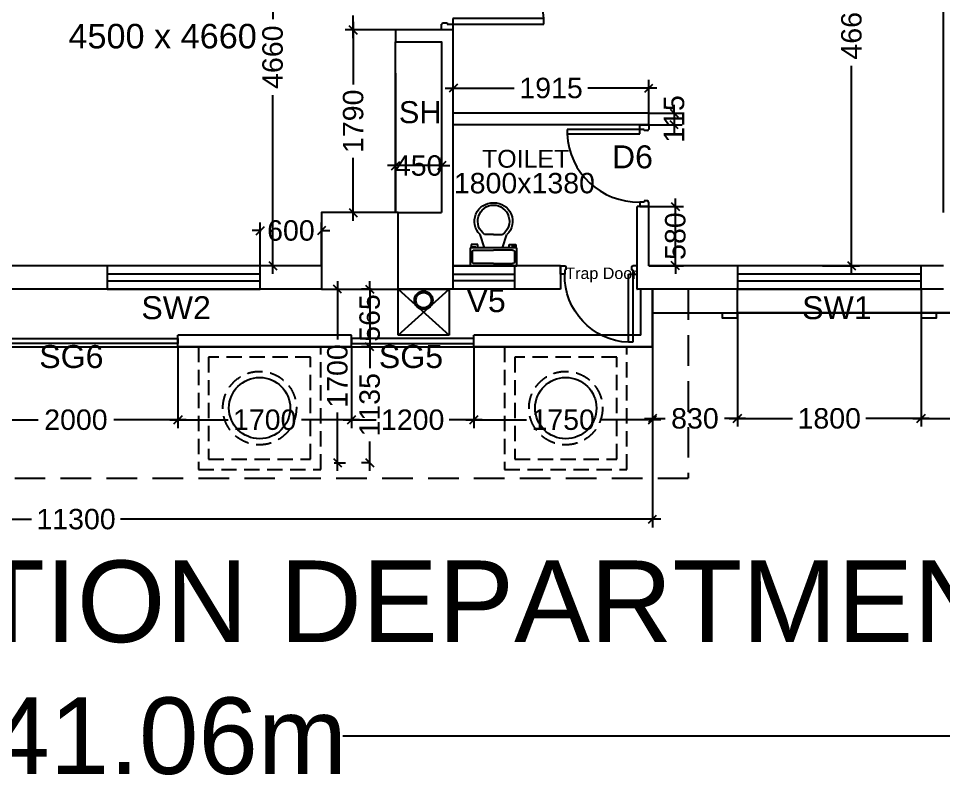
# Model space of a CAD drawing. Extents: x 7620542 to 7843793, y -6476226 to -6093835.
# Drawn here: x 7660458 to 7669521, y -6459746 to -6452222 of the extents above; entities that cross this region are included whole.
import ezdxf
from ezdxf.enums import TextEntityAlignment as Align

# ---------------------------------------------------------------- set-up
doc = ezdxf.new("R2010")
doc.units = 0
doc.header["$LTSCALE"] = 600
doc.header["$MEASUREMENT"] = 0
doc.header["$PDMODE"] = 35
doc.linetypes.add('DASHED', pattern=[0.75, 0.5, -0.25])
doc.linetypes.add('HIDDEN', pattern=[0.375, 0.25, -0.125])
doc.layers.get('0').update_dxf_attribs({"linetype": 'CONTINUOUS'})
doc.layers.get('Defpoints').update_dxf_attribs({"linetype": 'CONTINUOUS'})
for name, color, linetype in [('chajja', 7, 'CONTINUOUS'), ('DIM', 8, 'CONTINUOUS'), ('DIM-TEXT', 8, 'CONTINUOUS'), ('DOOR', 32, 'CONTINUOUS'), ('Duct', 8, 'CONTINUOUS'), ('Ele Proje.', 7, 'CONTINUOUS'), ('Ele. Proj', 7, 'CONTINUOUS'), ('joinery', 7, 'CONTINUOUS'), ('JW', 8, 'CONTINUOUS'), ('L1', 2, 'CONTINUOUS'), ('LA-column', 3, 'CONTINUOUS'), ('PIPE', 140, 'CONTINUOUS'), ('Room Dim', 1, 'CONTINUOUS'), ('Shleves', 7, 'CONTINUOUS'), ('TEXT', 6, 'CONTINUOUS'), ('toi-fix', 46, 'CONTINUOUS'), ('Walls', 7, 'CONTINUOUS'), ('WIN', 151, 'CONTINUOUS'), ('Working Dim', 5, 'CONTINUOUS')]:
    doc.layers.add(name, color=color, linetype=linetype)
doc.styles.add('ari', font='arial.ttf')
doc.styles.add('ARIAL', font='arial.ttf')
doc.styles.add('RT', font='romant.shx')
doc.styles.get("Standard").update_dxf_attribs({"font": 'romans.shx'})
doc.dimstyles.new('int. dim', dxfattribs={"dimtxt": 450, "dimasz": 80, "dimexe": 80, "dimexo": 0, "dimgap": 70, "dimtad": 0, "dimdec": 0, "dimzin": 12, "dimdsep": 46, "dimtxsty": 'ari', "dimblk": 'OBLIQUE', "dimcen": 2, "dimdle": 80, "dimclrd": 256, "dimclre": 256, "dimclrt": 6, "dimadec": 0, "dimazin": 0, "dimtfac": 1, "dimtdec": 0, "dimtix": 1, "dimtmove": 2, "dimatfit": 3, "dimfxl": 1, "dimtolj": 1, "dimtzin": 0, "dimlwd": -1, "dimlwe": -1, "dimarcsym": 0})
doc.dimstyles.new('STANDARD$0', dxfattribs={"dimscale": 0, "dimtxt": 150, "dimasz": 125, "dimexe": 0.75, "dimexo": 1, "dimgap": 25, "dimtad": 1, "dimdec": 0, "dimdsep": 46, "dimtxsty": 'Standard', "dimblk1": 'DOT', "dimblk2": 'DOT', "dimsah": 1, "dimcen": 2.5, "dimclrd": 1, "dimclre": 1, "dimclrt": 3, "dimadec": 0, "dimazin": 0, "dimtfac": 1, "dimtdec": 0, "dimtmove": 0, "dimatfit": 3, "dimldrblk": 'DOT', "dimfxl": 1, "dimtolj": 1, "dimtzin": 0, "dimarcsym": 0})
doc.dimstyles.new('TEXT', dxfattribs={"dimscale": 0, "dimtxt": 600, "dimasz": 300, "dimexe": 300, "dimexo": 30, "dimgap": 50, "dimtad": 0, "dimdec": 0, "dimzin": 0, "dimdsep": 46, "dimtxsty": 'RT', "dimblk": 'OBLIQUE', "dimcen": 0.09, "dimdle": 300, "dimclrd": 256, "dimclre": 256, "dimclrt": 170, "dimadec": 0, "dimazin": 0, "dimtfac": 1, "dimtdec": 0, "dimtofl": 0, "dimtmove": 2, "dimatfit": 3, "dimfxl": 1, "dimfrac": 2, "dimtolj": 1, "dimtzin": 0, "dimlwd": -1, "dimlwe": -1, "dimarcsym": 0})

# ---------------------------------------------------------------- blocks, each defined once
blk = doc.blocks.new('1000')
at = {"layer": 'DOOR'}
for p, q in [((0, -100), (0, 0)), ((0, 0), (49.7, 0)), ((49.7, 0), (49.7, -2.2)), ((63.2, -49.5), (49.7, -49.5)), ((49.7, -49.5), (49.7, -100)), ((63.2, -13.5), (61, -13.5)), ((63.2, -13.5), (63.2, -49.5)), ((836.8, -13.5), (836.8, -49.5)), ((836.8, -13.5), (839, -13.5)), ((836.8, -49.5), (850.3, -49.5)), ((850.3, 0), (850.3, -2.2)), ((900, 0), (850.3, 0)), ((850.3, -49.5), (850.3, -100)), ((900, -100), (900, 0)), ((49.7, -100), (0, -100)), ((49.7, -100), (49.7, -900.6)), ((100.2, -100), (49.7, -100)), ((100.2, -900.6), (100.2, -100)), ((850.3, -100), (900, -100)), ((49.7, -900.6), (100.2, -900.6))]:
    blk.add_line(p, q, dxfattribs=at)
for centre, major_axis, start_param, end_param in [((49.7, -13.5), (-7.95, 7.95), 3.926991, 5.497787), ((850.3, -13.5), (7.95, 7.95), 0.785398, 2.356194)]:
    blk.add_ellipse(centre, major_axis=major_axis, ratio=1, start_param=start_param, end_param=end_param, dxfattribs=at)
at = {"layer": 'DOOR', "color": 145}
blk.add_ellipse((64.3, -115.3), major_axis=(-519.7, 589.8), ratio=1, start_param=2.464943, end_param=4.009476, dxfattribs=at)
blk = doc.blocks.new('_Oblique')
at = {"color": 0, "linetype": 'ByBlock', "lineweight": -2}
blk.add_line((-0.5, -0.5), (0.5, 0.5), dxfattribs=at)
blk = doc.blocks.new('*D480')
at = {"layer": 'Defpoints', "color": 0, "linetype": 'Continuous', "transparency": 16777216}
for p in [(7682459.1, -6454723.9, -1.4), (7641398.9, -6454873.9, -1.4), (7682459.1, -6457937.2)]:
    blk.add_point(p, dxfattribs=at)
at = {"layer": 'DIM-TEXT', "transparency": 16777216}
for p, q in [((7682459.1, -6454723.9), (7682459.1, -6458237.2)), ((7641398.9, -6454873.9), (7641398.9, -6458237.2)), ((7641098.9, -6457937.2), (7653102.5, -6457937.2)), ((7682759.1, -6457937.2), (7670755.6, -6457937.2))]:
    blk.add_line(p, q, dxfattribs=at)
at = {"layer": 'DIM-TEXT', "linetype": 'Continuous', "transparency": 16777216, "xscale": 300, "yscale": 300, "zscale": 300, "rotation": 180}
blk.add_blockref('_Oblique', (7641398.9, -6457937.2), dxfattribs=at)
at = {"layer": 'DIM-TEXT', "linetype": 'Continuous', "transparency": 16777216, "xscale": 300, "yscale": 300, "zscale": 300}
blk.add_blockref('_Oblique', (7682459.1, -6457937.2), dxfattribs=at)
at = {"layer": 'DIM-TEXT', "color": 170, "linetype": 'Continuous', "transparency": 16777216, "insert": (7661929, -6457937.2), "char_height": 750, "attachment_point": 5, "style": 'ari'}
blk.add_mtext('\\A1;{\\H1.0667x;ADMINISTRATION DEPARTMENT}', dxfattribs=at)
blk = doc.blocks.new('A$C70ED7303')
at = {"layer": 'toi-fix', "color": 8}
for p, q in [((0, 0), (229, 0)), ((229, 0), (229, -174.4)), ((-229, 0), (0, 0)), ((-229, -174.4), (-229, 0)), ((-207.2, -43.6), (-207.2, -130.8)), ((0, -21.8), (-185.4, -21.8)), ((0, -21.8), (185.4, -21.8)), ((207.2, -43.6), (207.2, -130.8)), ((229, -174.4), (-229, -174.4)), ((-185.4, -152.6), (0, -152.6)), ((-174.4, -185.4), (-174.4, -174.4)), ((-152.6, -174.4), (-152.6, -207.2)), ((-87.2, -174.4), (-130.8, -305.3)), ((185.4, -152.6), (0, -152.6)), ((87.2, -174.4), (130.8, -305.3)), ((152.6, -174.4), (152.6, -207.2)), ((174.4, -185.4), (174.4, -174.4)), ((-218.1, -207.2), (-218.1, -185.4)), ((-218.1, -185.4), (-174.4, -185.4)), ((-152.6, -207.2), (-218.1, -207.2)), ((152.6, -207.2), (218.1, -207.2)), ((218.1, -185.4), (174.4, -185.4)), ((218.1, -207.2), (218.1, -185.4)), ((0, -305.3), (-87.2, -305.3)), ((0, -305.3), (87.2, -305.3))]:
    blk.add_line(p, q, dxfattribs=at)
for centre, major_axis, start_param, end_param in [((-188.1, -40.9), (13.6, -13.6), 2.214297, 4.068888), ((188.1, -40.9), (13.6, -13.6), 0.643501, 2.498091), ((-188.1, -133.6), (-13.6, -13.6), 5.35589, 7.21048), ((188.1, -133.6), (-13.6, -13.6), 0.643501, 2.498091), ((-6.6, -436.2), (-127.6, -127.6), 4.686239, 7.105146), ((4.7, -435.5), (-112.7, -112.7), 4.541602, 7.039318), ((6.6, -436.2), (55.8, -171.6), -0.351019, 2.067888), ((-4.7, -435.5), (-112.7, -112.7), 0.814663, 3.31238)]:
    blk.add_ellipse(centre, major_axis=major_axis, ratio=1, start_param=start_param, end_param=end_param, dxfattribs=at)
blk = doc.blocks.new('*D752')
at = {"layer": 'Defpoints', "color": 0, "transparency": 16777216}
for p in [(7663447.3, -6449983.9, 5.1), (7662950.2, -6454643.8), (7663201, -6454643.8, 8)]:
    blk.add_point(p, dxfattribs=at)
at = {"layer": 'Working Dim', "transparency": 16777216}
for p, q in [((7662950.2, -6449903.9), (7662950.2, -6452228.8)), ((7663447.3, -6449983.9), (7662870.2, -6449983.9)), ((7662950.2, -6454723.8), (7662950.2, -6452973.4)), ((7663201, -6454643.8), (7662870.2, -6454643.8))]:
    blk.add_line(p, q, dxfattribs=at)
at = {"layer": 'Working Dim', "transparency": 16777216, "xscale": 80, "yscale": 80, "zscale": 80}
for p, rotation in [((7662950.2, -6449983.9), 90), ((7662950.2, -6454643.8), 270)]:
    blk.add_blockref('_Oblique', p, dxfattribs=dict(at, rotation=rotation))
at = {"layer": 'Working Dim', "color": 6, "transparency": 16777216, "insert": (7662948.1, -6452601.1), "char_height": 200, "attachment_point": 5, "rotation": 90, "style": 'ari'}
blk.add_mtext('\\A1;4660', dxfattribs=at)
blk = doc.blocks.new('*D763')
at = {"layer": 'Defpoints', "color": 0, "transparency": 16777216}
for p in [(7668333.9, -6449983.9, 5.1), (7668333.9, -6454643.8, 8), (7668619.5, -6454643.8)]:
    blk.add_point(p, dxfattribs=at)
at = {"layer": 'Working Dim', "transparency": 16777216}
for p, q in [((7668619.5, -6449903.9), (7668619.5, -6451941.5)), ((7668333.9, -6449983.9), (7668699.5, -6449983.9)), ((7668619.5, -6454723.8), (7668619.5, -6452686.2)), ((7668333.9, -6454643.8), (7668699.5, -6454643.8))]:
    blk.add_line(p, q, dxfattribs=at)
at = {"layer": 'Working Dim', "transparency": 16777216, "xscale": 80, "yscale": 80, "zscale": 80}
for p, rotation in [((7668619.5, -6449983.9), 90), ((7668619.5, -6454643.8), 270)]:
    blk.add_blockref('_Oblique', p, dxfattribs=dict(at, rotation=rotation))
at = {"layer": 'Working Dim', "color": 6, "transparency": 16777216, "insert": (7668619.5, -6452313.8), "char_height": 200, "attachment_point": 5, "rotation": 90, "style": 'ari'}
blk.add_mtext('\\A1;4660', dxfattribs=at)
blk = doc.blocks.new('*D860')
at = {"layer": 'Defpoints', "color": 0, "transparency": 16777216}
for p in [(7682459.1, -6454723.9, 5.1), (7641398.9, -6454873.9), (7641398.9, -6459253.4)]:
    blk.add_point(p, dxfattribs=at)
at = {"layer": 'DIM', "color": 8, "transparency": 16777216}
for p, q in [((7682459.1, -6454723.9), (7682459.1, -6459553.4)), ((7641398.9, -6454873.9), (7641398.9, -6459553.4)), ((7641098.9, -6459253.4), (7660221.1, -6459253.4)), ((7682759.1, -6459253.4), (7663637, -6459253.4))]:
    blk.add_line(p, q, dxfattribs=at)
at = {"layer": 'DIM', "color": 8, "transparency": 16777216, "xscale": 300, "yscale": 300, "zscale": 300, "rotation": 180}
blk.add_blockref('_Oblique', (7641398.9, -6459253.4), dxfattribs=at)
at = {"layer": 'DIM', "color": 8, "transparency": 16777216, "xscale": 300, "yscale": 300, "zscale": 300}
blk.add_blockref('_Oblique', (7682459.1, -6459253.4), dxfattribs=at)
at = {"layer": 'DIM', "color": 7, "transparency": 16777216, "insert": (7661929, -6459253.4), "char_height": 750, "attachment_point": 5, "style": 'ari'}
blk.add_mtext('\\A1;41.06m', dxfattribs=at)
blk = doc.blocks.new('*D1157')
at = {"layer": 'Defpoints', "color": 0, "transparency": 16777216}
for p in [(7663737.3, -6452334.1), (7664153.3, -6452334.1), (7664153.3, -6454123.8, -3.9)]:
    blk.add_point(p, dxfattribs=at)
at = {"layer": 'Working Dim', "transparency": 16777216}
for p, q in [((7663737.3, -6452254.1), (7663737.3, -6452870.1)), ((7664153.3, -6452334.1), (7663657.3, -6452334.1)), ((7663737.3, -6454203.8), (7663737.3, -6453587.9)), ((7664153.3, -6454123.8), (7663657.3, -6454123.8))]:
    blk.add_line(p, q, dxfattribs=at)
at = {"layer": 'Working Dim', "transparency": 16777216, "xscale": 80, "yscale": 80, "zscale": 80}
for p, rotation in [((7663737.3, -6452334.1), 90), ((7663737.3, -6454123.8), 270)]:
    blk.add_blockref('_Oblique', p, dxfattribs=dict(at, rotation=rotation))
at = {"layer": 'Working Dim', "color": 6, "transparency": 16777216, "insert": (7663737.3, -6453229), "char_height": 200, "attachment_point": 5, "rotation": 90, "style": 'ari'}
blk.add_mtext('\\A1;1790', dxfattribs=at)
blk = doc.blocks.new('*D1158')
at = {"layer": 'Defpoints', "color": 0, "transparency": 16777216}
for p in [(7663737.3, -6451334.1), (7664603.5, -6451334.1), (7664153.3, -6452334.1)]:
    blk.add_point(p, dxfattribs=at)
at = {"layer": 'Working Dim', "transparency": 16777216}
for p, q in [((7663737.3, -6451254.1), (7663737.3, -6451475.3)), ((7664603.5, -6451334.1), (7663657.3, -6451334.1)), ((7663737.3, -6452414.1), (7663737.3, -6452193)), ((7664153.3, -6452334.1), (7663657.3, -6452334.1))]:
    blk.add_line(p, q, dxfattribs=at)
at = {"layer": 'Working Dim', "transparency": 16777216, "xscale": 80, "yscale": 80, "zscale": 80}
for p, rotation in [((7663737.3, -6451334.1), 90), ((7663737.3, -6452334.1), 270)]:
    blk.add_blockref('_Oblique', p, dxfattribs=dict(at, rotation=rotation))
at = {"layer": 'Working Dim', "color": 6, "transparency": 16777216, "insert": (7663737.3, -6451834.1), "char_height": 200, "attachment_point": 5, "rotation": 90, "style": 'ari'}
blk.add_mtext('\\A1;1000', dxfattribs=at)
blk = doc.blocks.new('*D1160')
at = {"layer": 'Defpoints', "color": 0, "transparency": 16777216}
for p in [(7664153.5, -6453663.6, -6.8), (7664153.5, -6453663.6), (7664603.3, -6453663.6)]:
    blk.add_point(p, dxfattribs=at)
at = {"layer": 'Working Dim', "transparency": 16777216}
for p, q in [((7664153.5, -6453663.6), (7664153.5, -6453583.6)), ((7664603.3, -6453663.6), (7664603.3, -6453583.6)), ((7664153.5, -6453663.6), (7664073.5, -6453663.6)), ((7664603.3, -6453663.6), (7664153.5, -6453663.6)), ((7664603.3, -6453663.6), (7664683.3, -6453663.6))]:
    blk.add_line(p, q, dxfattribs=at)
at = {"layer": 'Working Dim', "transparency": 16777216, "xscale": 80, "yscale": 80, "zscale": 80}
blk.add_blockref('_Oblique', (7664153.5, -6453663.6), dxfattribs=at)
at = {"layer": 'Working Dim', "transparency": 16777216, "xscale": 80, "yscale": 80, "zscale": 80, "rotation": 180}
blk.add_blockref('_Oblique', (7664603.3, -6453663.6), dxfattribs=at)
at = {"layer": 'Working Dim', "color": 6, "transparency": 16777216, "insert": (7664378.4, -6453663.6), "char_height": 200, "attachment_point": 5, "style": 'ari'}
blk.add_mtext('\\A1;450', dxfattribs=at)
blk = doc.blocks.new('*D1162')
at = {"layer": 'Defpoints', "color": 0, "transparency": 16777216}
for p in [(7666633.3, -6454064.1), (7666893.8, -6454064.1), (7666633.3, -6454643.8)]:
    blk.add_point(p, dxfattribs=at)
at = {"layer": 'Working Dim', "transparency": 16777216}
for p, q in [((7666893.8, -6454064.1), (7666893.8, -6453984.1)), ((7666633.3, -6454064.1), (7666973.8, -6454064.1)), ((7666893.8, -6454643.8), (7666893.8, -6454064.1)), ((7666633.3, -6454643.8), (7666973.8, -6454643.8)), ((7666893.8, -6454643.8), (7666893.8, -6454723.8))]:
    blk.add_line(p, q, dxfattribs=at)
at = {"layer": 'Working Dim', "transparency": 16777216, "xscale": 80, "yscale": 80, "zscale": 80}
for p, rotation in [((7666893.8, -6454064.1), 270), ((7666893.8, -6454643.8), 90)]:
    blk.add_blockref('_Oblique', p, dxfattribs=dict(at, rotation=rotation))
at = {"layer": 'Working Dim', "color": 6, "transparency": 16777216, "insert": (7666893.8, -6454353.9), "char_height": 200, "attachment_point": 5, "rotation": 90, "style": 'ari'}
blk.add_mtext('\\A1;580', dxfattribs=at)
blk = doc.blocks.new('*D1163')
at = {"layer": 'Defpoints', "color": 0, "transparency": 16777216}
for p in [(7666633.3, -6452904), (7664718.3, -6453149.1), (7666633.3, -6453149.1)]:
    blk.add_point(p, dxfattribs=at)
at = {"layer": 'Working Dim', "transparency": 16777216}
for p, q in [((7664718.3, -6453149.1), (7664718.3, -6452824)), ((7666633.3, -6453149.1), (7666633.3, -6452824)), ((7664638.3, -6452904), (7665315.8, -6452904)), ((7666713.3, -6452904), (7666035.8, -6452904))]:
    blk.add_line(p, q, dxfattribs=at)
at = {"layer": 'Working Dim', "transparency": 16777216, "xscale": 80, "yscale": 80, "zscale": 80, "rotation": 180}
blk.add_blockref('_Oblique', (7664718.3, -6452904), dxfattribs=at)
at = {"layer": 'Working Dim', "transparency": 16777216, "xscale": 80, "yscale": 80, "zscale": 80}
blk.add_blockref('_Oblique', (7666633.3, -6452904), dxfattribs=at)
at = {"layer": 'Working Dim', "color": 6, "transparency": 16777216, "insert": (7665675.8, -6452904), "char_height": 200, "attachment_point": 5, "style": 'ari'}
blk.add_mtext('\\A1;1915', dxfattribs=at)
blk = doc.blocks.new('*D1165')
at = {"layer": 'Defpoints', "color": 0, "transparency": 16777216}
for p in [(7666633.3, -6453149.1), (7666633.3, -6453264.1), (7666881.6, -6453264.1)]:
    blk.add_point(p, dxfattribs=at)
at = {"layer": 'Working Dim', "transparency": 16777216}
for p, q in [((7666881.6, -6453149.1), (7666881.6, -6453069.1)), ((7666633.3, -6453149.1), (7666961.6, -6453149.1)), ((7666881.6, -6453149.1), (7666881.6, -6453264.1)), ((7666633.3, -6453264.1), (7666961.6, -6453264.1)), ((7666881.6, -6453264.1), (7666881.6, -6453344.1))]:
    blk.add_line(p, q, dxfattribs=at)
at = {"layer": 'Working Dim', "transparency": 16777216, "xscale": 80, "yscale": 80, "zscale": 80}
for p, rotation in [((7666881.6, -6453149.1), 270), ((7666881.6, -6453264.1), 90)]:
    blk.add_blockref('_Oblique', p, dxfattribs=dict(at, rotation=rotation))
at = {"layer": 'Working Dim', "color": 6, "transparency": 16777216, "insert": (7666881.6, -6453206.6), "char_height": 200, "attachment_point": 5, "rotation": 90, "style": 'ari'}
blk.add_mtext('\\A1;115', dxfattribs=at)
blk = doc.blocks.new('*D1858')
at = {"layer": 'Defpoints', "color": 0, "transparency": 16777216}
for p in [(7663426.9, -6454300), (7662826.9, -6454643.8, -21.5), (7663426.9, -6454643.8, -21.5)]:
    blk.add_point(p, dxfattribs=at)
at = {"layer": 'Working Dim', "transparency": 16777216}
for p, q in [((7662826.9, -6454643.8), (7662826.9, -6454220)), ((7663426.9, -6454643.8), (7663426.9, -6454220)), ((7662826.9, -6454300), (7662746.9, -6454300)), ((7662826.9, -6454300), (7662835.7, -6454300)), ((7663426.9, -6454300), (7663418, -6454300)), ((7663426.9, -6454300), (7663506.9, -6454300))]:
    blk.add_line(p, q, dxfattribs=at)
at = {"layer": 'Working Dim', "transparency": 16777216, "xscale": 80, "yscale": 80, "zscale": 80}
blk.add_blockref('_Oblique', (7662826.9, -6454300), dxfattribs=at)
at = {"layer": 'Working Dim', "transparency": 16777216, "xscale": 80, "yscale": 80, "zscale": 80, "rotation": 180}
blk.add_blockref('_Oblique', (7663426.9, -6454300), dxfattribs=at)
at = {"layer": 'Working Dim', "color": 6, "transparency": 16777216, "insert": (7663126.9, -6454300), "char_height": 200, "attachment_point": 5, "style": 'ari'}
blk.add_mtext('\\A1;600', dxfattribs=at)
blk = doc.blocks.new('A$C760F7CC1')
at = {"layer": 'Working Dim', "color": 8, "linetype": 'HIDDEN'}
for points in [[(0, 1200), (0, 0), (1200, 0), (1200, 1200)], [(100, 1100), (100, 100), (1100, 100), (1100, 1100)]]:
    blk.add_lwpolyline(points, close=True, dxfattribs=at)
blk.add_circle((600, 600), 360, dxfattribs=at)
at = {"layer": 'Working Dim', "color": 3, "linetype": 'Continuous'}
blk.add_circle((600, 600), 300, dxfattribs=at)
blk = doc.blocks.new('*D1867')
at = {"layer": 'Defpoints', "color": 0, "transparency": 16777216}
for p in [(7663912.2, -6454874.1, 31.7), (7663899.2, -6455438.7, 35.8), (7663899.2, -6455438.7)]:
    blk.add_point(p, dxfattribs=at)
at = {"layer": 'Working Dim', "transparency": 16777216}
for p, q in [((7663899.2, -6454874.1), (7663899.2, -6454794.1)), ((7663912.2, -6454874.1), (7663819.2, -6454874.1)), ((7663899.2, -6454874.1), (7663899.2, -6455438.7)), ((7663899.2, -6455438.7), (7663819.2, -6455438.7)), ((7663899.2, -6455438.7), (7663899.2, -6455518.7))]:
    blk.add_line(p, q, dxfattribs=at)
at = {"layer": 'Working Dim', "transparency": 16777216, "xscale": 80, "yscale": 80, "zscale": 80}
for p, rotation in [((7663899.2, -6454874.1), 270), ((7663899.2, -6455438.7), 90)]:
    blk.add_blockref('_Oblique', p, dxfattribs=dict(at, rotation=rotation))
at = {"layer": 'Working Dim', "color": 6, "transparency": 16777216, "insert": (7663899.2, -6455156.4), "char_height": 200, "attachment_point": 5, "rotation": 90, "style": 'ari'}
blk.add_mtext('\\A1;565', dxfattribs=at)
blk = doc.blocks.new('*D1868')
at = {"layer": 'Defpoints', "color": 0, "transparency": 16777216}
for p in [(7663899.2, -6455438.7, 35.8), (7663899.2, -6456573.9, -0.8), (7663899.2, -6456573.9)]:
    blk.add_point(p, dxfattribs=at)
at = {"layer": 'Working Dim', "transparency": 16777216}
for p, q in [((7663899.2, -6455358.7), (7663899.2, -6455646.3)), ((7663899.2, -6455438.7), (7663819.2, -6455438.7)), ((7663899.2, -6456653.9), (7663899.2, -6456366.3)), ((7663899.2, -6456573.9), (7663819.2, -6456573.9))]:
    blk.add_line(p, q, dxfattribs=at)
at = {"layer": 'Working Dim', "transparency": 16777216, "xscale": 80, "yscale": 80, "zscale": 80}
for p, rotation in [((7663899.2, -6455438.7), 90), ((7663899.2, -6456573.9), 270)]:
    blk.add_blockref('_Oblique', p, dxfattribs=dict(at, rotation=rotation))
at = {"layer": 'Working Dim', "color": 6, "transparency": 16777216, "insert": (7663899.2, -6456006.3), "char_height": 200, "attachment_point": 5, "rotation": 90, "style": 'ari'}
blk.add_mtext('\\A1;1135', dxfattribs=at)
blk = doc.blocks.new('*D1869')
at = {"layer": 'Defpoints', "color": 0, "transparency": 16777216}
for p in [(7663563.3, -6454874.1, 31.7), (7663582.8, -6454874.1), (7663550.3, -6456573.9, -0.8)]:
    blk.add_point(p, dxfattribs=at)
at = {"layer": 'Working Dim', "transparency": 16777216}
for p, q in [((7663582.8, -6454794.1), (7663582.8, -6455365.1)), ((7663563.3, -6454874.1), (7663662.8, -6454874.1)), ((7663582.8, -6456653.9), (7663582.8, -6456082.9)), ((7663550.3, -6456573.9), (7663662.8, -6456573.9))]:
    blk.add_line(p, q, dxfattribs=at)
at = {"layer": 'Working Dim', "transparency": 16777216, "xscale": 80, "yscale": 80, "zscale": 80}
for p, rotation in [((7663582.8, -6454874.1), 90), ((7663582.8, -6456573.9), 270)]:
    blk.add_blockref('_Oblique', p, dxfattribs=dict(at, rotation=rotation))
at = {"layer": 'Working Dim', "color": 6, "transparency": 16777216, "insert": (7663582.8, -6455724), "char_height": 200, "attachment_point": 5, "rotation": 90, "style": 'ari'}
blk.add_mtext('\\A1;1700', dxfattribs=at)
blk = doc.blocks.new('*D1889')
at = {"layer": 'Defpoints', "color": 0, "transparency": 16777216}
for p in [(7660020.4, -6455438.7, 26.1), (7662020.3, -6455438.7, 32.8), (7662020.3, -6456153.7)]:
    blk.add_point(p, dxfattribs=at)
at = {"layer": 'Working Dim', "transparency": 16777216}
for p, q in [((7660020.4, -6455438.7), (7660020.4, -6456233.7)), ((7662020.3, -6455438.7), (7662020.3, -6456233.7)), ((7659940.4, -6456153.7), (7660650.3, -6456153.7)), ((7662100.3, -6456153.7), (7661390.3, -6456153.7))]:
    blk.add_line(p, q, dxfattribs=at)
at = {"layer": 'Working Dim', "transparency": 16777216, "xscale": 80, "yscale": 80, "zscale": 80, "rotation": 180}
blk.add_blockref('_Oblique', (7660020.4, -6456153.7), dxfattribs=at)
at = {"layer": 'Working Dim', "transparency": 16777216, "xscale": 80, "yscale": 80, "zscale": 80}
blk.add_blockref('_Oblique', (7662020.3, -6456153.7), dxfattribs=at)
at = {"layer": 'Working Dim', "color": 6, "transparency": 16777216, "insert": (7661020.3, -6456153.7), "char_height": 200, "attachment_point": 5, "style": 'ari'}
blk.add_mtext('\\A1;2000', dxfattribs=at)
blk = doc.blocks.new('*D1890')
at = {"layer": 'Defpoints', "color": 0, "transparency": 16777216}
for p in [(7662020.3, -6455438.7, 32.8), (7663720.2, -6455438.7, -17.2), (7663720.2, -6456153.7)]:
    blk.add_point(p, dxfattribs=at)
at = {"layer": 'Working Dim', "transparency": 16777216}
for p, q in [((7662020.3, -6455438.7), (7662020.3, -6456233.7)), ((7663720.2, -6455438.7), (7663720.2, -6456233.7)), ((7661940.3, -6456153.7), (7662511.4, -6456153.7)), ((7663800.2, -6456153.7), (7663229.1, -6456153.7))]:
    blk.add_line(p, q, dxfattribs=at)
at = {"layer": 'Working Dim', "transparency": 16777216, "xscale": 80, "yscale": 80, "zscale": 80, "rotation": 180}
blk.add_blockref('_Oblique', (7662020.3, -6456153.7), dxfattribs=at)
at = {"layer": 'Working Dim', "transparency": 16777216, "xscale": 80, "yscale": 80, "zscale": 80}
blk.add_blockref('_Oblique', (7663720.2, -6456153.7), dxfattribs=at)
at = {"layer": 'Working Dim', "color": 6, "transparency": 16777216, "insert": (7662870.2, -6456153.7), "char_height": 200, "attachment_point": 5, "style": 'ari'}
blk.add_mtext('\\A1;1700', dxfattribs=at)
blk = doc.blocks.new('*D1891')
at = {"layer": 'Defpoints', "color": 0, "transparency": 16777216}
for p in [(7663720.2, -6455438.7, -17.2), (7664919.8, -6455438.7, -17.2), (7664919.8, -6456153.7)]:
    blk.add_point(p, dxfattribs=at)
at = {"layer": 'Working Dim', "transparency": 16777216}
for p, q in [((7663720.2, -6455438.7), (7663720.2, -6456233.7)), ((7664919.8, -6455438.7), (7664919.8, -6456233.7)), ((7663640.2, -6456153.7), (7663961.1, -6456153.7)), ((7664999.8, -6456153.7), (7664678.9, -6456153.7))]:
    blk.add_line(p, q, dxfattribs=at)
at = {"layer": 'Working Dim', "transparency": 16777216, "xscale": 80, "yscale": 80, "zscale": 80, "rotation": 180}
blk.add_blockref('_Oblique', (7663720.2, -6456153.7), dxfattribs=at)
at = {"layer": 'Working Dim', "transparency": 16777216, "xscale": 80, "yscale": 80, "zscale": 80}
blk.add_blockref('_Oblique', (7664919.8, -6456153.7), dxfattribs=at)
at = {"layer": 'Working Dim', "color": 6, "transparency": 16777216, "insert": (7664320, -6456153.7), "char_height": 200, "attachment_point": 5, "style": 'ari'}
blk.add_mtext('\\A1;1200', dxfattribs=at)
blk = doc.blocks.new('*D1892')
at = {"layer": 'Defpoints', "color": 0, "transparency": 16777216}
for p in [(7664919.8, -6455438.7, -17.2), (7666669.9, -6455438.7, 14.8), (7666669.9, -6456153.7)]:
    blk.add_point(p, dxfattribs=at)
at = {"layer": 'Working Dim', "transparency": 16777216}
for p, q in [((7664919.8, -6455438.7), (7664919.8, -6456233.7)), ((7666669.9, -6455438.7), (7666669.9, -6456233.7)), ((7664839.8, -6456153.7), (7665435.9, -6456153.7)), ((7666749.9, -6456153.7), (7666153.7, -6456153.7))]:
    blk.add_line(p, q, dxfattribs=at)
at = {"layer": 'Working Dim', "transparency": 16777216, "xscale": 80, "yscale": 80, "zscale": 80, "rotation": 180}
blk.add_blockref('_Oblique', (7664919.8, -6456153.7), dxfattribs=at)
at = {"layer": 'Working Dim', "transparency": 16777216, "xscale": 80, "yscale": 80, "zscale": 80}
blk.add_blockref('_Oblique', (7666669.9, -6456153.7), dxfattribs=at)
at = {"layer": 'Working Dim', "color": 6, "transparency": 16777216, "insert": (7665794.8, -6456153.7), "char_height": 200, "attachment_point": 5, "style": 'ari'}
blk.add_mtext('\\A1;1750', dxfattribs=at)
blk = doc.blocks.new('*D1893')
at = {"layer": 'Defpoints', "color": 0, "transparency": 16777216}
for p in [(7655372.7, -6455438.7), (7666669.9, -6455438.7), (7666669.9, -6457127.3)]:
    blk.add_point(p, dxfattribs=at)
at = {"layer": 'Working Dim', "transparency": 16777216}
for p, q in [((7655372.7, -6455438.7), (7655372.7, -6457207.3)), ((7666669.9, -6455438.7), (7666669.9, -6457207.3)), ((7655292.7, -6457127.3), (7660584.7, -6457127.3)), ((7666749.9, -6457127.3), (7661457.8, -6457127.3))]:
    blk.add_line(p, q, dxfattribs=at)
at = {"layer": 'Working Dim', "transparency": 16777216, "xscale": 80, "yscale": 80, "zscale": 80, "rotation": 180}
blk.add_blockref('_Oblique', (7655372.7, -6457127.3), dxfattribs=at)
at = {"layer": 'Working Dim', "transparency": 16777216, "xscale": 80, "yscale": 80, "zscale": 80}
blk.add_blockref('_Oblique', (7666669.9, -6457127.3), dxfattribs=at)
at = {"layer": 'Working Dim', "color": 6, "transparency": 16777216, "insert": (7661021.3, -6457127.3), "char_height": 200, "attachment_point": 5, "style": 'ari'}
blk.add_mtext('\\A1;11300', dxfattribs=at)
blk = doc.blocks.new('*D1894')
at = {"layer": 'Defpoints', "color": 0, "transparency": 16777216}
for p in [(7666669.9, -6455103.9, 14.8), (7667501.4, -6455103.8, 47.1), (7667501.4, -6456140.5)]:
    blk.add_point(p, dxfattribs=at)
at = {"layer": 'Working Dim', "transparency": 16777216}
for p, q in [((7666669.9, -6455103.9), (7666669.9, -6456220.5)), ((7667501.4, -6455103.8), (7667501.4, -6456220.5)), ((7666589.9, -6456140.5), (7666794.9, -6456140.5)), ((7667581.4, -6456140.5), (7667376.4, -6456140.5))]:
    blk.add_line(p, q, dxfattribs=at)
at = {"layer": 'Working Dim', "transparency": 16777216, "xscale": 80, "yscale": 80, "zscale": 80, "rotation": 180}
blk.add_blockref('_Oblique', (7666669.9, -6456140.5), dxfattribs=at)
at = {"layer": 'Working Dim', "transparency": 16777216, "xscale": 80, "yscale": 80, "zscale": 80}
blk.add_blockref('_Oblique', (7667501.4, -6456140.5), dxfattribs=at)
at = {"layer": 'Working Dim', "color": 6, "transparency": 16777216, "insert": (7667085.6, -6456140.5), "char_height": 200, "attachment_point": 5, "style": 'ari'}
blk.add_mtext('\\A1;830', dxfattribs=at)
blk = doc.blocks.new('*D1895')
at = {"layer": 'Defpoints', "color": 0, "transparency": 16777216}
for p in [(7667501.4, -6455103.8, 47.1), (7669301.4, -6455153.8, 47.1), (7669301.4, -6456140.5)]:
    blk.add_point(p, dxfattribs=at)
at = {"layer": 'Working Dim', "transparency": 16777216}
for p, q in [((7667501.4, -6455103.8), (7667501.4, -6456220.5)), ((7669301.4, -6455153.8), (7669301.4, -6456220.5)), ((7667421.4, -6456140.5), (7668042.5, -6456140.5)), ((7669381.4, -6456140.5), (7668760.3, -6456140.5))]:
    blk.add_line(p, q, dxfattribs=at)
at = {"layer": 'Working Dim', "transparency": 16777216, "xscale": 80, "yscale": 80, "zscale": 80, "rotation": 180}
blk.add_blockref('_Oblique', (7667501.4, -6456140.5), dxfattribs=at)
at = {"layer": 'Working Dim', "transparency": 16777216, "xscale": 80, "yscale": 80, "zscale": 80}
blk.add_blockref('_Oblique', (7669301.4, -6456140.5), dxfattribs=at)
at = {"layer": 'Working Dim', "color": 6, "transparency": 16777216, "insert": (7668401.4, -6456140.5), "char_height": 200, "attachment_point": 5, "style": 'ari'}
blk.add_mtext('\\A1;1800', dxfattribs=at)
blk = doc.blocks.new('*D1896')
at = {"layer": 'Defpoints', "color": 0, "transparency": 16777216}
for p in [(7669301.4, -6455153.8, 47.1), (7670901.1, -6455103.8, 47.1), (7670901.1, -6456140.5)]:
    blk.add_point(p, dxfattribs=at)
at = {"layer": 'Working Dim', "transparency": 16777216}
for p, q in [((7669301.4, -6455153.8), (7669301.4, -6456220.5)), ((7670901.1, -6455103.8), (7670901.1, -6456220.5)), ((7669221.4, -6456140.5), (7669742.4, -6456140.5)), ((7670981.1, -6456140.5), (7670460.1, -6456140.5))]:
    blk.add_line(p, q, dxfattribs=at)
at = {"layer": 'Working Dim', "transparency": 16777216, "xscale": 80, "yscale": 80, "zscale": 80, "rotation": 180}
blk.add_blockref('_Oblique', (7669301.4, -6456140.5), dxfattribs=at)
at = {"layer": 'Working Dim', "transparency": 16777216, "xscale": 80, "yscale": 80, "zscale": 80}
blk.add_blockref('_Oblique', (7670901.1, -6456140.5), dxfattribs=at)
at = {"layer": 'Working Dim', "color": 6, "transparency": 16777216, "insert": (7670101.3, -6456140.5), "char_height": 200, "attachment_point": 5, "style": 'ari'}
blk.add_mtext('\\A1;1600', dxfattribs=at)

msp = doc.modelspace()

# ---------------------------------------------------------------- linework, layer by layer
at = {"layer": 'chajja', "color": 8}
msp.add_line((7667501.394, -6455103.802, 5.676), (7669301.394, -6455103.802, 5.676), dxfattribs=at)
at = {"layer": 'Duct'}
for p, q in [((7664176.876, -6454873.793, -2.286), (7664676.466, -6455323.52, -2.286)), ((7664176.876, -6455323.395, -2.286), (7664676.466, -6454873.812, -2.286))]:
    msp.add_line(p, q, dxfattribs=at)
at = {"layer": 'Duct', "color": 10, "linetype": 'HIDDEN', "ltscale": 600, "elevation": -2.286}
msp.add_lwpolyline([(7664176.876, -6454873.793), (7664676.466, -6454873.793), (7664676.466, -6455323.52), (7664176.876, -6455323.52)], close=True, dxfattribs=at)
at = {"layer": 'Ele Proje.'}
for points, elevation in [([(7667351.394, -6455103.843), (7667351.394, -6455153.843), (7667501.394, -6455153.843), (7667501.394, -6455103.843)], -41.423), ([(7669301.394, -6455103.802), (7669301.394, -6455153.802), (7669451.394, -6455153.802), (7669451.394, -6455103.802)], 5.676)]:
    msp.add_lwpolyline(points, dxfattribs=dict(at, elevation=elevation))
at = {"layer": 'Ele. Proj', "color": 2, "elevation": 20.469}
msp.add_lwpolyline([(7651439.04, -6455103.802), (7655372.435, -6455103.802), (7655372.653, -6455438.651), (7666669.862, -6455438.651), (7666669.862, -6455103.943), (7670601.122, -6455103.943)], dxfattribs=at)
at = {"layer": 'JW', "color": 4}
for points, elevation in [([(7660020.28, -6455355.868), (7662020.279, -6455355.868), (7662020.279, -6455406.435), (7660020.28, -6455406.435)], -10.445), ([(7664919.794, -6455355.868), (7663720.193, -6455355.868), (7663720.193, -6455406.435), (7664919.794, -6455406.435)], -58.577)]:
    msp.add_lwpolyline(points, close=True, dxfattribs=dict(at, elevation=elevation))
at = {"layer": 'L1', "color": 1}
for p, q in [((7666554.862, -6455323.651, -26.619), (7666554.862, -6454873.943, -26.619)), ((7666669.862, -6455438.651, -26.619), (7666669.862, -6454873.943, -26.619)), ((7663720.175, -6455323.651, -1.27), (7662020.272, -6455323.651, -8.642)), ((7662020.287, -6455438.651, -12.248), (7662020.272, -6455323.651, -8.642)), ((7663720.175, -6455438.651, -42.758), (7663720.175, -6455323.651, -42.758)), ((7666554.862, -6455323.651, 11.368), (7664919.776, -6455323.651, 3.892)), ((7664919.776, -6455438.651, -54.355), (7664919.776, -6455323.651, -54.355)), ((7663720.175, -6455438.651, -1.27), (7662020.287, -6455438.651, -8.642)), ((7666669.862, -6455438.651, 11.863), (7664919.776, -6455438.651, 3.892))]:
    msp.add_line(p, q, dxfattribs=at)
at = {"layer": 'L1', "color": 8, "linetype": 'DASHED'}
for p in [(7667019.812, -6454874.036, -36.292), (7655020.602, -6456723.933, -36.292)]:
    msp.add_line(p, (7667019.812, -6456723.933, -36.292), dxfattribs=at)
at = {"layer": 'L1', "color": 1, "elevation": 5.676}
for points in [[(7666669.862, -6454873.944), (7666669.862, -6455103.943), (7667501.394, -6455103.802), (7667501.394, -6454873.802)], [(7669301.394, -6454873.802), (7669301.394, -6455103.802), (7670901.119, -6455103.802), (7670901.119, -6454873.802)]]:
    msp.add_lwpolyline(points, dxfattribs=at)
at = {"layer": 'LA-column', "color": 2, "elevation": -9.699, "flags": 128}
msp.add_lwpolyline([(7663427.142, -6454873.934), (7664177.142, -6454873.934), (7664177.142, -6454123.934), (7663427.142, -6454123.934)], close=True, dxfattribs=at)
at = {"layer": 'PIPE', "color": 2}
for radius in [90, 75]:
    msp.add_circle((7664426.671, -6454981.888, -2.286), radius, dxfattribs=at)
at = {"layer": 'Shleves'}
for p, q in [((7664153.284, -6454123.802, -18.733), (7664153.284, -6452449.145, -18.733)), ((7664153.462, -6454124.165, -21.581), (7664153.462, -6452759.165, -21.581))]:
    msp.add_line(p, q, dxfattribs=at)
at = {"layer": 'Walls', "linetype": 'Continuous'}
for p, q in [((7669521.052, -6454123.882, -14.83), (7669521.052, -6449983.883, -14.83)), ((7666633.284, -6453149.082, -14.83), (7664718.284, -6453149.082, -14.83)), ((7666633.284, -6453264.082, -14.83), (7666633.284, -6453149.082, -14.83)), ((7666518.284, -6453264.082, -14.83), (7664718.284, -6453264.082, -14.83)), ((7666633.284, -6453264.082, -14.83), (7666518.284, -6453264.082, -14.83)), ((7666518.284, -6454873.802, -14.83), (7666518.284, -6454064.082, -14.83)), ((7666633.284, -6454064.082, -14.83), (7666518.284, -6454064.082, -14.83)), ((7666633.284, -6454643.802, -14.83), (7666633.284, -6454064.082, -14.83))]:
    msp.add_line(p, q, dxfattribs=at)
at = {"layer": 'Walls'}
for p, q in [((7664176.874, -6454123.802, -14.83), (7664603.284, -6454123.802, -14.83)), ((7663426.874, -6454643.802, -14.83), (7658166.464, -6454643.802, -14.83)), ((7665768.296, -6454643.802, -14.83), (7664718.284, -6454643.802, -14.83)), ((7669520.875, -6454643.802, -14.83), (7666633.284, -6454643.802, -14.83)), ((7663426.874, -6454873.802, -14.83), (7658166.464, -6454873.802, -14.83)), ((7665768.296, -6454873.802, -14.83), (7664176.874, -6454873.802, -14.83)), ((7665768.296, -6454873.802, -14.507), (7664177.142, -6454873.802, -9.699)), ((7666515.758, -6454873.802, -17.113), (7666518.284, -6454873.802, -16.773)), ((7669520.875, -6454873.802, -14.83), (7666518.284, -6454873.802, -14.83))]:
    msp.add_line(p, q, dxfattribs=at)
at = {"layer": 'Walls', "linetype": 'Continuous', "elevation": -14.83}
msp.add_lwpolyline([(7664718.284, -6454643.802), (7664718.284, -6452334.145), (7664718.284, -6452334.145), (7664153.284, -6452334.145), (7664153.284, -6452449.145), (7664603.284, -6452449.145), (7664603.284, -6454123.802)], dxfattribs=at)
at = {"layer": 'Walls', "elevation": -14.83}
msp.add_lwpolyline([(7665768.296, -6454643.802), (7665768.296, -6454873.802)], dxfattribs=at)
at = {"layer": 'WIN', "linetype": 'Continuous'}
for points, elevation in [([(7661326.874, -6454873.802), (7662826.874, -6454873.802), (7662826.874, -6454643.802), (7661326.874, -6454643.802)], -14.83), ([(7665318.284, -6454873.802), (7664718.284, -6454873.802), (7664718.284, -6454643.802), (7665318.284, -6454643.802)], -14.83), ([(7667501.394, -6454873.802), (7669301.394, -6454873.802), (7669301.394, -6454643.802), (7667501.394, -6454643.802)], 5.676), ([(7661326.874, -6454791.019), (7662826.874, -6454791.019), (7662826.874, -6454726.585), (7661326.874, -6454726.585)], -14.83), ([(7665318.284, -6454792.461), (7664718.284, -6454792.461), (7664718.284, -6454725.143), (7665318.284, -6454725.143)], -14.83), ([(7667501.394, -6454791.019), (7669301.394, -6454791.019), (7669301.394, -6454726.586), (7667501.394, -6454726.586)], 5.676)]:
    msp.add_lwpolyline(points, close=True, dxfattribs=dict(at, elevation=elevation))

# ---------------------------------------------------------------- block references
for p in [(7662220.169, -6456638.651, -2.617), (7665219.951, -6456638.651, -18.91)]:
    msp.add_blockref('A$C760F7CC1', p)
at = {"layer": 'DOOR', "linetype": 'Continuous'}
for p, xscale, yscale, zscale, rotation in [((7664603.462, -6452334.145, -14.83), 1.111111114732951, 1.111111114732951, 1.111111114732951, 90.0000132548358), ((7666633.284, -6453264.082, -14.83), 0.8888888973742964, 0.8888888973742964, 0.8888888973742964, 270.0000133268729), ((7666518.284, -6454643.802, -14.83), -0.8333200160414201, 0.833320016041398, 0.8333200154480167, 359.9999868089864)]:
    msp.add_blockref('1000', p, dxfattribs=dict(at, xscale=xscale, yscale=yscale, zscale=zscale, rotation=rotation))
at = {"layer": 'toi-fix', "linetype": 'Continuous', "xscale": -1, "rotation": 180}
msp.add_blockref('A$C70ED7303', (7665112.545, -6454644.082, -14.83), dxfattribs=at)

# ---------------------------------------------------------------- texts
at = {"layer": 'joinery', "style": 'ari'}
for s, p in [('D6', (7666473.262, -6453689.773, -14.83)), ('V5', (7665039.736, -6455098.816, -14.83)), ('SW2', (7662001.994, -6455167.511, -14.83)), ('SW1', (7668476.514, -6455167.512, 5.676)), ('SG6', (7660975.796, -6455646.222, -33.308)), ('SG5', (7664303.426, -6455646.222, -81.44))]:
    msp.add_text(s, height=225, dxfattribs=at).set_placement(p, align=Align.CENTER)
msp.add_text('Trap Door', height=112.5, dxfattribs=at).set_placement((7665815.985, -6454774.012, -13.765))
at = {"layer": 'Room Dim', "style": 'ARIAL'}
for s, height, p in [('4500 x 4660', 240, (7661869.809, -6452514.783, -14.83)), ('1800x1380', 200, (7665414.56, -6453934.776, -14.83))]:
    msp.add_text(s, height=height, dxfattribs=at).set_placement(p, align=Align.CENTER)
at = {"layer": 'Shleves', "color": 10, "style": 'ARIAL', "width": 1}
for p in [(7664184.287, -6453247.679, -47.81), (7664184.287, -6453247.679, -42.679)]:
    msp.add_text('SH', height=216, dxfattribs=at).set_placement(p)
at = {"layer": 'TEXT', "color": 7, "style": 'ARIAL'}
msp.add_text('TOILET', height=175, dxfattribs=at).set_placement((7665426.981, -6453683.737, -14.83), align=Align.CENTER)

# ---------------------------------------------------------------- dimensions: what is measured, and where the dimension line sits
at = {"layer": 'DIM'}
dim = msp.add_linear_dim(base=(7641398.913, -6459253.401, -14.83), p1=(7682459.143, -6454723.934, -9.699), p2=(7641398.913, -6454873.885, -14.83), dimstyle='STANDARD$0', override={"dimscale": 1, "dimtxt": 750, "dimasz": 300, "dimexe": 300, "dimexo": 0, "dimgap": 1, "dimtad": 0, "dimdec": 2, "dimlfac": 0.001, "dimzin": 0, "dimpost": 'm', "dimtxsty": 'ari', "dimblk1": 'Oblique', "dimblk2": 'Oblique', "dimcen": 0, "dimdle": 300, "dimclrd": 8, "dimclre": 8, "dimclrt": 7, "dimadec": 2, "dimtdec": 2, "dimtmove": 2, "dimfxl": 0.75, "dimfrac": 1, "dimlwd": 65535, "dimlwe": 65535}, dxfattribs=at)
dim.commit()
dim.dimension.update_dxf_attribs({"geometry": '*D860', "text_midpoint": (7661929.028, -6459253.401, -14.83)})
at = {"layer": 'DIM-TEXT', "linetype": 'Continuous'}
dim = msp.add_linear_dim(base=(7682459.143, -6457937.242, -13.458), p1=(7641398.913, -6454873.885, -14.83), p2=(7682459.143, -6454723.934, -14.83), text='{\\H1.0667x;ADMINISTRATION DEPARTMENT}', dimstyle='TEXT', override={"dimscale": 1, "dimtxt": 750, "dimexo": 0, "dimtxsty": 'ari'}, dxfattribs=at)
dim.commit()
dim.dimension.update_dxf_attribs({"geometry": '*D480', "text_midpoint": (7661929.028, -6457937.242, -13.458)})
at = {"layer": 'Working Dim'}
dim = msp.add_linear_dim(base=(7662950.22, -6454643.802, -14.83), p1=(7663447.331, -6449983.883, -9.699), p2=(7663201.034, -6454643.802, -6.851), angle=90, dimstyle='int. dim', override={"dimtxt": 200}, dxfattribs=at)
dim.commit()
dim.dimension.update_dxf_attribs({"geometry": '*D752', "text_midpoint": (7662948.067, -6452601.086, -14.83), "dimtype": 160})
for base, p1, p2, override, picture, middle in [((7668619.524, -6454643.802, -14.83), (7668333.918, -6449983.883, -9.699), (7668333.918, -6454643.802, -6.851), {"dimtxt": 200}, '*D763', (7668619.524, -6452313.843, -14.83)), ((7663737.327, -6451334.145, -14.83), (7664153.284, -6452334.145, -14.83), (7664603.463, -6451334.145, -14.83), {"dimtxt": 200, "dimarcsym": 1}, '*D1158', (7663737.327, -6451834.145, -14.83)), ((7663737.327, -6452334.145, -14.83), (7664153.284, -6454123.802, -18.733), (7664153.284, -6452334.145, -14.83), {"dimtxt": 200, "dimarcsym": 1}, '*D1157', (7663737.327, -6453228.974, -14.83)), ((7666881.6, -6453264.082, -14.83), (7666633.284, -6453149.082, -14.83), (7666633.284, -6453264.082, -14.83), {"dimtxt": 200, "dimarcsym": 1}, '*D1165', (7666881.6, -6453206.582, -14.83)), ((7666893.818, -6454064.082, -14.83), (7666633.284, -6454643.802, -14.83), (7666633.284, -6454064.082, -14.83), {"dimtxt": 200, "dimarcsym": 1}, '*D1162', (7666893.818, -6454353.942, -14.83)), ((7663582.757, -6454874.065, -36.292), (7663550.304, -6456573.933, -37.072), (7663563.304, -6454874.065, -4.568), {"dimtxt": 200, "dimarcsym": 1}, '*D1869', (7663582.757, -6455723.999, -36.292)), ((7663899.168, -6455438.651, -36.292), (7663912.186, -6454874.065, -4.568), (7663899.168, -6455438.651, -0.5), {"dimtxt": 200, "dimarcsym": 1}, '*D1867', (7663899.168, -6455156.358, -36.292)), ((7663899.168, -6456573.933, -36.292), (7663899.168, -6455438.651, -0.5), (7663899.168, -6456573.933, -37.072), {"dimtxt": 200, "dimarcsym": 1}, '*D1868', (7663899.168, -6456006.292, -36.292))]:
    dim = msp.add_linear_dim(base=base, p1=p1, p2=p2, angle=90, dimstyle='int. dim', override=override, dxfattribs=at)
    dim.commit()
    dim.dimension.update_dxf_attribs({"geometry": picture, "text_midpoint": middle})
for base, p1, p2, override, picture, middle in [((7666633.284, -6452903.962, -14.83), (7664718.284, -6453149.082, -14.83), (7666633.284, -6453149.082, -14.83), {"dimtxt": 200, "dimarcsym": 1}, '*D1163', (7665675.784, -6452903.962, -14.83)), ((7664153.462, -6453663.623, -14.83), (7664603.284, -6453663.623, -14.83), (7664153.462, -6453663.623, -21.581), {"dimtxt": 200, "dimarcsym": 1}, '*D1160', (7664378.373, -6453663.623, -14.83)), ((7663426.874, -6454299.952, 1.319), (7662826.874, -6454643.802, -20.207), (7663426.874, -6454643.802, -20.207), {"dimtxt": 200}, '*D1858', (7663126.874, -6454299.952, 1.319)), ((7669301.394, -6456140.493, -41.423), (7667501.394, -6455103.802, 5.676), (7669301.394, -6455153.802, 5.676), {"dimtxt": 200, "dimarcsym": 1}, '*D1895', (7668401.394, -6456140.493, -41.423)), ((7670901.119, -6456140.493, -41.423), (7669301.394, -6455153.802, 5.676), (7670901.119, -6455103.802, 5.676), {"dimtxt": 200, "dimarcsym": 1}, '*D1896', (7670101.257, -6456140.493, -41.423)), ((7662020.287, -6456153.669, -41.423), (7660020.38, -6455438.651, -15.32), (7662020.287, -6455438.651, -8.642), {"dimtxt": 200, "dimarcsym": 1}, '*D1889', (7661020.333, -6456153.669, -41.423)), ((7663720.193, -6456153.669, -41.423), (7662020.287, -6455438.651, -8.642), (7663720.193, -6455438.651, -58.577), {"dimtxt": 200, "dimarcsym": 1}, '*D1890', (7662870.24, -6456153.669, -41.423)), ((7664919.794, -6456153.669, -41.423), (7663720.193, -6455438.651, -58.577), (7664919.794, -6455438.651, -58.577), {"dimtxt": 200, "dimarcsym": 1}, '*D1891', (7664319.994, -6456153.669, -41.423)), ((7666669.862, -6456153.669, -41.423), (7664919.794, -6455438.651, -58.577), (7666669.862, -6455438.651, -26.619), {"dimtxt": 200, "dimarcsym": 1}, '*D1892', (7665794.828, -6456153.669, -41.423))]:
    dim = msp.add_linear_dim(base=base, p1=p1, p2=p2, dimstyle='int. dim', override=override, dxfattribs=at)
    dim.commit()
    dim.dimension.update_dxf_attribs({"geometry": picture, "text_midpoint": middle})
for base, p1, p2, text, picture, middle in [((7667501.394, -6456140.493, -41.423), (7666669.862, -6455103.943, -26.619), (7667501.394, -6455103.802, 5.676), '830', '*D1894', (7667085.628, -6456140.493, -41.423)), ((7666669.862, -6457127.286, -41.423), (7655372.653, -6455438.651, -41.423), (7666669.862, -6455438.651, -41.423), '11300', '*D1893', (7661021.257, -6457127.286, -41.423))]:
    dim = msp.add_linear_dim(base=base, p1=p1, p2=p2, text=text, dimstyle='int. dim', override={"dimtxt": 200, "dimarcsym": 1}, dxfattribs=at)
    dim.commit()
    dim.dimension.update_dxf_attribs({"geometry": picture, "text_midpoint": middle})

doc.saveas('drawing.dxf')
